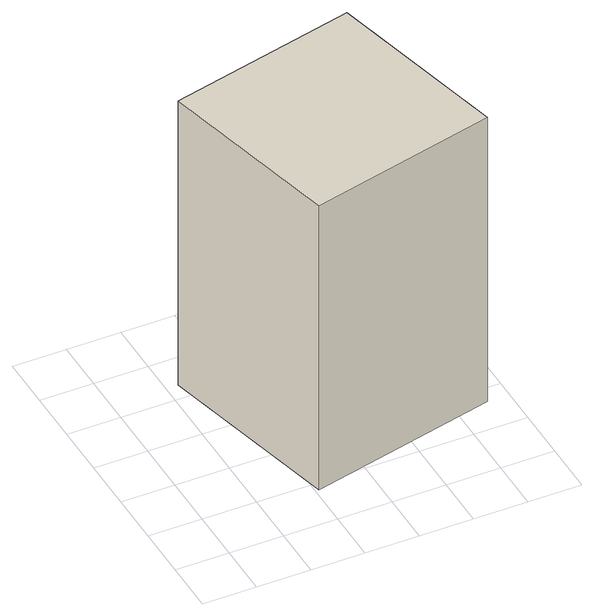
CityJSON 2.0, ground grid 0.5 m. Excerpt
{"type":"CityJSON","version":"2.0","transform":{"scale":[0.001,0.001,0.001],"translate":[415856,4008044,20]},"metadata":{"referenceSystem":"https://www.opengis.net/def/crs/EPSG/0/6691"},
"CityObjects":{
"building1":{"type":"Building","attributes":{"class":"3001","BuildingRiverFloodingRiskAttribute.description":"3","BuildingRiverFloodingRiskAttribute.rank":"2","BuildingRiverFloodingRiskAttribute.depth":2,"BuildingRiverFloodingRiskAttribute.adminType":"2","BuildingRiverFloodingRiskAttribute.scale":"2","BuildingRiverFloodingRiskAttribute.duration":10.65,"BuildingIDAttribute.prefecture":"08","BuildingIDAttribute.city":"08220"},"geometry":[{"type":"Solid","lod":"1","boundaries":[[[[0,1,2,3]],[[2,4,5,3]],[[1,6,4,2]],[[0,7,6,1]],[[3,5,7,0]],[[4,6,7,5]]]]}]}
},
"vertices":[
[1031,415,571],[612,2170,571],[2377,2589,571],[2795,834,571],[2377,2589,3571],[2795,834,3571],[612,2170,3571],[1031,415,3571]
]}
